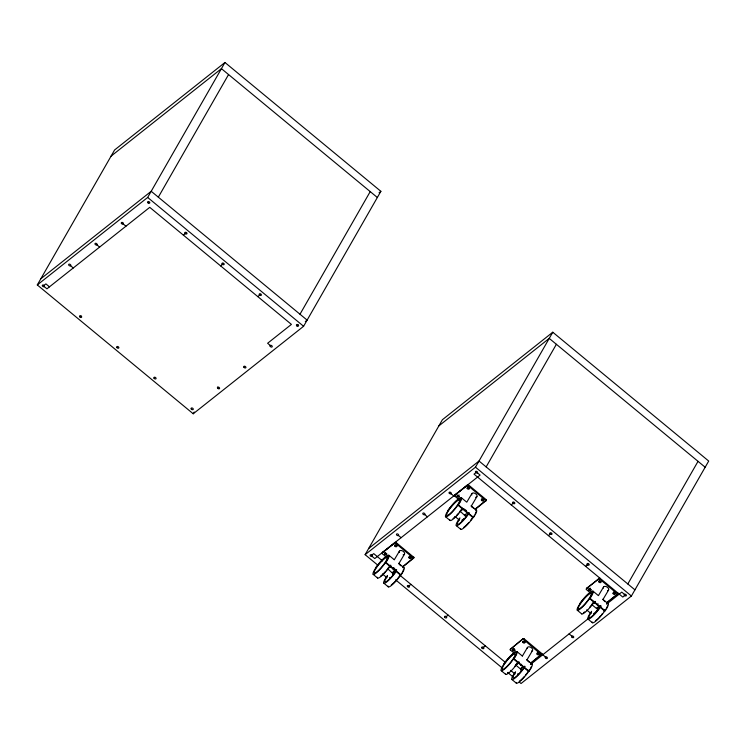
<?xml version="1.0" encoding="UTF-8"?>
<svg xmlns="http://www.w3.org/2000/svg" width="746" height="746" viewBox="0 0 746 746"><rect width="100%" height="100%" fill="white"/><g stroke="black" fill="none" stroke-linecap="round" stroke-linejoin="round"><path stroke-width="1.12" d="M403.092 566.307L413.993 557.458L395.828 542.314L382.577 552.282L382.157 553.569L385.831 556.619M530.704 663.399L542.053 653.776L524.009 638.716L523.254 638.595L510.665 649.113M297.122 326.011A1.175 0.774 29.8 0 0 298.587 325.582A1.175 0.774 29.8 0 0 296.964 324.463A1.175 0.774 29.8 0 0 296.871 325.843L297.878 324.669M37.3 284.944L114.595 149.983L224.956 62.487L380.88 191.321L303.594 326.282L193.223 413.778L37.3 284.944L147.671 197.448L224.956 62.487M158.329 197.168L228.556 74.553M193.223 413.778L194.23 412.016M299.995 314.225L370.221 191.601M377.663 565.039L365.12 554.679L442.406 419.718L552.777 332.222L708.7 461.056L631.405 596.017L521.044 683.513L519.244 682.03M382.269 553.672L382.577 552.282M382.139 553.047L395.194 542.286M402.644 567.081L413.554 558.232L395.511 543.172L395.949 542.398M413.331 557.896L413.769 557.122M413.461 558.512L413.899 557.738M459.172 499.801L454.612 496.015L455.032 494.729L468.283 484.76L486.448 499.904L475.547 508.763M454.715 496.118L455.032 494.729M365.12 554.679L475.482 467.183L552.777 332.222M454.584 495.503L467.639 484.732M475.099 509.537L486.01 500.678L467.966 485.618L468.404 484.853M486.15 466.903L556.376 344.288M485.786 500.342L486.224 499.568M485.916 500.958L486.355 500.193M513.891 652.927L510.217 649.878L510.637 648.6M510.329 649.99L510.768 649.216M510.199 649.365L523.254 638.595M541.521 654.829L523.571 639.49L524.009 638.716M541.391 654.214L541.829 653.44M589.946 592.492L586.281 589.443L586.701 588.156L599.943 578.187L599.635 579.045L617.669 594.105L606.768 602.964M586.384 589.545L586.832 588.78M586.253 588.93L599.308 578.159M617.446 593.769L617.893 593.005L618.024 593.62L607.207 602.19M617.576 594.394L618.024 593.62M627.815 583.959L698.042 461.336M394.317 559.742L399.427 551.126M393.944 567.93L393.235 569.123L393.841 568.247M398.746 563.808L404.425 554.231M471.882 493.572L466.772 502.189L461.326 497.713M466.399 510.385L465.69 511.579L466.297 510.693M471.202 506.254L476.88 496.677M517.827 663.716L518.964 661.805M522.377 656.06L527.487 647.444M526.807 660.126L532.485 650.549M593.891 603.281L595.028 601.369M598.432 595.625L603.551 586.999M598.068 603.812L597.042 604.745M602.871 599.681L608.549 590.105M468.535 512.539L464.861 515.085L465.467 514.208M524.14 666.411L520.466 668.957L521.072 668.071M592.287 603.626L595.355 601.966L591.69 604.512L596.53 608.512L597.136 607.636M393.245 573.916L387.566 568.638L391.24 566.093L389.188 567.202M392.918 568.862L393.524 567.976L396.079 570.093L392.405 572.639L396.079 570.093M465.355 516.838A4.234 0.811 -50.4 0 0 465.7 516.363L460.021 511.085L463.686 508.539L461.643 509.649M465.373 511.308L465.98 510.432L464.45 509.173M521.566 669.861L515.626 664.947L519.3 662.401L516.232 664.071M520.978 665.18L521.585 664.294L521.305 665.441M596.53 608.512L600.204 605.966M521.314 670.234L521.631 669.768A4.234 0.811 -50.4 0 0 521.911 669.339M586.701 588.156L586.72 588.669M541.96 654.055L531.152 662.625M111.061 156.147L221.431 68.66L377.345 197.494M40.834 278.771L151.205 191.284L307.119 320.118L305.3 321.563M44.014 285.392L45.907 283.89L49.469 286.837M148.081 202.893L148.706 202.399M80.587 316.621L81.211 316.127M183.385 235.13L185.913 233.134M220.583 265.865L223.11 263.87M379.061 192.766L380.88 191.321M257.78 296.6L260.307 294.605M296.871 325.843L297.505 325.34M438.881 425.882L549.242 338.395L705.166 467.229M368.655 548.506L479.016 461.019L634.939 589.853M371.834 555.117L373.727 553.625L382.605 560.955M476.526 472.134L474.008 474.13L622.798 597.07L625.325 595.075M408.407 586.356L410.925 584.36M511.206 504.865L513.724 502.869M446.229 616.597L448.122 615.096M548.403 535.6L550.921 533.604M483.427 647.332L485.32 645.831M585.601 566.335L588.118 564.34M530.415 664.537L588.165 618.76M606.89 603.915L621.754 592.128L624.43 594.338M461.625 509.201L462.343 508.809L457.895 505.126M593.294 602.628L594.012 602.236L589.564 598.553M517.239 663.063L517.957 662.672L513.5 658.998M467.201 485.506L467.966 485.618M394.746 543.051L395.511 543.172M598.87 578.933L599.635 579.045M522.806 639.369L523.571 639.49M475.482 467.183L631.405 596.017M147.671 197.448L303.594 326.282M477.421 472.871A1.175 0.774 29.8 0 0 476.629 471.332A1.175 0.774 29.8 0 0 475.538 472.199A1.175 0.774 29.8 0 0 477.421 472.871L480.088 475.071L374.772 558.567L372.095 556.357A1.175 0.774 29.8 0 1 370.212 555.686A1.175 0.774 29.8 0 1 371.303 554.819A1.175 0.774 29.8 0 1 372.095 556.357M592.995 591.14L598.339 595.56M602.796 599.243L608.139 603.663M594.758 602.852L599.597 606.852M600.25 607.393L604.708 611.077M596.595 608.428L597.695 609.333M471.127 505.816L476.47 510.227M450.192 493.003L453.764 495.95M122.381 223.268L125.943 226.215M270.285 345.473L267.609 343.263L291.416 324.398L149.75 207.341L46.951 288.833L44.275 286.623A1.175 0.774 29.8 0 1 42.391 285.951A1.175 0.774 29.8 0 1 43.492 285.084A1.175 0.774 29.8 0 1 44.275 286.623M586.636 609.892L591.093 613.576M463.089 509.425L467.928 513.425M468.581 513.966L473.039 517.64M464.926 515.001L466.026 515.906M577.301 610.247L581.749 613.93M587.988 619.087L592.445 622.761M454.967 516.465L459.424 520.148M445.632 516.819L450.09 520.503M456.319 525.66L460.776 529.334M424.754 514.609A1.175 0.774 29.8 0 0 423.97 513.071A1.175 0.774 29.8 0 0 422.87 513.938A1.175 0.774 29.8 0 0 424.754 514.609L427.43 516.819M569.095 633.876L571.772 636.086M96.943 244.875A1.175 0.774 29.8 0 0 96.15 243.345A1.175 0.774 29.8 0 0 95.059 244.203A1.175 0.774 29.8 0 0 96.943 244.875L99.61 247.085M398.429 535.488A1.175 0.774 29.8 0 0 397.637 533.95A1.175 0.774 29.8 0 0 396.546 534.817A1.175 0.774 29.8 0 0 398.429 535.488L401.096 537.689M542.762 654.746L546.333 657.692M70.609 265.753A1.175 0.774 29.8 0 0 69.816 264.215A1.175 0.774 29.8 0 0 68.725 265.082A1.175 0.774 29.8 0 0 70.609 265.753L73.285 267.963M217.618 387.221L218.513 387.957M516.931 651.584L522.284 655.995M526.732 659.678L532.085 664.099M388.871 555.266L394.224 559.687M398.672 563.361L404.024 567.781M518.694 663.287L523.533 667.288M524.186 667.829L528.644 671.512M520.531 668.864L521.631 669.768M385.44 562.68L389.897 566.363L389.179 566.746A10.006 1.921 -50.4 0 0 389.86 565.701M390.634 566.969L395.473 570.97M400.583 575.194L396.126 571.511A11.777 2.257 -50.4 0 1 388.34 580.602A11.777 2.257 -50.4 0 1 383.686 582.924L383.649 582.467A11.777 2.257 -50.4 0 1 387.463 575.418M400.304 575.586L505.676 662.653M510.572 670.337L515.029 674.011M395.585 579.847L502.217 667.959M507.597 672.407L512.978 676.846M501.237 670.691L505.695 674.365M511.933 679.522L516.381 683.205M382.512 574.019L386.969 577.702M373.177 574.373L377.635 578.057M383.873 583.204L388.321 586.888M592.231 622.033L592.259 622.49A11.777 2.257 -50.4 0 0 597.434 619.684A11.777 2.257 -50.4 0 0 605.519 609.846M516.167 682.469L516.195 682.926A11.777 2.257 -50.4 0 0 521.37 680.119A11.777 2.257 -50.4 0 0 529.455 670.281M460.562 528.597L460.59 529.054A11.777 2.257 -50.4 0 0 466.297 525.743A11.777 2.257 -50.4 0 0 474.54 515.262M449.866 519.766L449.903 520.223A11.777 2.257 -50.4 0 0 454.566 517.901A11.777 2.257 -50.4 0 0 462.343 508.809M388.106 586.151L388.134 586.608A11.777 2.257 -50.4 0 0 393.841 583.288A11.777 2.257 -50.4 0 0 402.094 572.816M377.411 577.32L377.448 577.777A11.777 2.257 -50.4 0 0 382.623 574.97A11.777 2.257 -50.4 0 0 390.699 565.132M600.017 616.532A1.175 0.774 29.8 0 1 599.448 616.83M607.486 605.929A11.777 2.257 -50.4 0 1 606.209 608.689M603.402 588.072A2.947 1.828 30.7 0 1 605.183 586.393A2.947 1.828 30.7 0 1 608.456 588.426A2.947 1.828 30.7 0 1 607.608 590.683M606.554 603.971A12.952 2.48 -50.4 0 1 608.344 603.962L608.382 604.465A12.952 2.48 -50.4 0 1 605.183 610.815L590.039 598.301A12.952 2.48 -50.4 0 0 593.238 591.951L593.201 591.447A12.952 2.48 -50.4 0 0 588.072 594.002A12.952 2.48 -50.4 0 0 579.511 604.008M603.831 600.679A1.175 0.774 29.8 0 1 604.391 600.884M604.642 601.062A1.175 0.774 29.8 0 1 605.081 601.724M600.978 581.843A1.175 0.774 29.8 0 1 599.206 580.836M598.245 606.88A2.947 1.828 30.7 0 1 597.947 606.964M594.058 603.085A2.947 1.828 30.7 0 1 594.832 602.703M605.267 609.435A10.006 1.921 -50.4 0 1 603.99 611.459M602.376 613.66A10.006 1.921 -50.4 0 1 601.49 614.779M600.567 615.86A10.006 1.921 -50.4 0 1 599.635 616.905M598.712 617.884A10.006 1.921 -50.4 0 1 597.807 618.779M596.949 619.572A10.006 1.921 -50.4 0 1 595.429 620.775M601.062 606.162A11.777 2.257 -50.4 0 1 592.977 616A11.777 2.257 -50.4 0 1 587.801 618.807L587.773 618.35A11.777 2.257 -50.4 0 1 591.587 611.3M594.012 602.236A11.777 2.257 -50.4 0 1 586.225 611.328A11.777 2.257 -50.4 0 1 581.563 613.65M593.984 601.584A10.006 1.921 -50.4 0 1 592.529 603.719M591.69 604.829A10.006 1.921 -50.4 0 1 589.881 607.03M584.733 611.934A10.006 1.921 -50.4 0 1 583.577 612.569M591.214 589.582A1.175 0.774 29.8 0 1 589.676 589.592A1.175 0.774 29.8 0 1 589.293 588.258M590.291 588.202A1.175 0.774 29.8 0 1 590.562 588.324M614.993 593.667A1.175 0.774 29.8 0 1 613.837 591.942M597.024 610.265A4.234 0.811 -50.4 0 1 596.651 610.732M595.867 611.645A4.234 0.811 -50.4 0 1 595.476 612.065M595.084 612.447A4.234 0.811 -50.4 0 1 594.721 612.792M594.068 613.324A4.234 0.811 -50.4 0 1 593.555 613.613M600.81 605.761A10.006 1.921 -50.4 0 1 593.797 614.667A10.006 1.921 -50.4 0 1 588.958 617.483L588.93 617.091A10.006 1.921 -50.4 0 1 591.401 612.196M531.422 666.374A11.777 2.257 -50.4 0 1 530.154 669.134M527.338 648.507A2.947 1.828 30.7 0 1 529.119 646.829A2.947 1.828 30.7 0 1 532.392 648.861A2.947 1.828 30.7 0 1 531.544 651.118M530.49 664.406A12.952 2.48 -50.4 0 1 532.29 664.406L532.318 664.91A12.952 2.48 -50.4 0 1 529.128 671.251L513.975 658.737A12.952 2.48 -50.4 0 0 517.174 652.386L517.137 651.883A12.952 2.48 -50.4 0 0 512.008 654.447A12.952 2.48 -50.4 0 0 503.447 664.444M527.767 661.115A1.175 0.774 29.8 0 1 528.336 661.32M528.578 661.497A1.175 0.774 29.8 0 1 529.017 662.168M525.24 642.017A1.175 0.774 29.8 0 1 523.142 641.271M522.181 667.316A2.947 1.828 30.7 0 1 521.883 667.4M518.004 663.52A2.947 1.828 30.7 0 1 518.778 663.147M529.203 669.88A10.006 1.921 -50.4 0 1 527.926 671.904M527.161 672.985A10.006 1.921 -50.4 0 1 525.426 675.214M524.513 676.305A10.006 1.921 -50.4 0 1 519.365 681.21M524.997 666.598A11.777 2.257 -50.4 0 1 516.922 676.435A11.777 2.257 -50.4 0 1 511.747 679.242L511.709 678.785A11.777 2.257 -50.4 0 1 515.523 671.736M517.957 662.672A11.777 2.257 -50.4 0 1 510.171 671.764A11.777 2.257 -50.4 0 1 505.508 674.086M517.92 662.019A10.006 1.921 -50.4 0 1 516.465 664.154M515.626 665.264A10.006 1.921 -50.4 0 1 514.74 666.374M508.669 672.379A10.006 1.921 -50.4 0 1 507.513 673.004M539.461 653.151A1.175 0.774 29.8 0 1 539.013 654.093A1.175 0.774 29.8 0 1 537.577 653.431A1.175 0.774 29.8 0 1 537.773 652.377M515.15 650.018A1.175 0.774 29.8 0 1 513.49 649.934A1.175 0.774 29.8 0 1 513.425 648.6M514.227 648.638A1.175 0.774 29.8 0 1 514.507 648.759M520.96 670.701A4.234 0.811 -50.4 0 1 520.587 671.167M518.004 673.759A4.234 0.811 -50.4 0 1 517.5 674.048M524.755 666.197A10.006 1.921 -50.4 0 1 517.743 675.102A10.006 1.921 -50.4 0 1 512.894 677.918L512.866 677.536A10.006 1.921 -50.4 0 1 515.337 672.631M475.948 511.877A11.777 2.257 -50.4 0 1 475.109 514.218M471.826 494.952A2.947 1.828 30.7 0 1 473.393 492.957A2.947 1.828 30.7 0 1 476.843 495.102A2.947 1.828 30.7 0 1 475.612 497.293M475.566 510.236A12.952 2.48 -50.4 0 1 476.675 510.534L476.713 511.038A12.952 2.48 -50.4 0 1 473.514 517.388L458.37 504.865A12.952 2.48 -50.4 0 0 461.569 498.524L461.532 498.02A12.952 2.48 -50.4 0 0 456.403 500.575A12.952 2.48 -50.4 0 0 447.842 510.581M469.635 488.154A1.175 0.774 29.8 0 1 467.975 488.07A1.175 0.774 29.8 0 1 467.91 486.728M468.712 486.774A1.175 0.774 29.8 0 1 468.992 486.896M471.892 507.233A1.175 0.774 29.8 0 1 472.973 507.634M473.328 508.063A1.175 0.774 29.8 0 1 473.412 508.296M462.222 509.854A2.947 1.828 30.7 0 1 462.874 509.359M472.321 518.032A10.006 1.921 -50.4 0 1 470.717 520.232M468.908 522.433A10.006 1.921 -50.4 0 1 463.76 527.338M469.393 512.735A11.777 2.257 -50.4 0 1 461.308 522.573A11.777 2.257 -50.4 0 1 456.132 525.38L456.104 524.923A11.777 2.257 -50.4 0 1 459.918 517.873M462.315 508.157A10.006 1.921 -50.4 0 1 460.86 510.292M460.021 511.402A10.006 1.921 -50.4 0 1 459.135 512.511M458.212 513.602A10.006 1.921 -50.4 0 1 456.347 515.626M455.452 516.521A10.006 1.921 -50.4 0 1 453.064 518.507M459.219 496.407A1.175 0.774 29.8 0 1 457.494 494.99M458.902 494.896A1.175 0.774 29.8 0 1 459.154 495.074M483.753 500.09A1.175 0.774 29.8 0 1 481.841 498.766M463.807 518.638A4.234 0.811 -50.4 0 1 463.425 519.02M463.052 519.365A4.234 0.811 -50.4 0 1 462.707 519.654M462.119 520.074A4.234 0.811 -50.4 0 1 461.709 520.232M468.553 513.304A10.006 1.921 -50.4 0 1 461.681 521.668A10.006 1.921 -50.4 0 1 457.289 524.056L457.261 523.664A10.006 1.921 -50.4 0 1 459.732 518.759M403.493 569.422A11.777 2.257 -50.4 0 1 402.654 571.762M399.371 552.497A2.947 1.828 30.7 0 1 400.938 550.501A2.947 1.828 30.7 0 1 404.388 552.646A2.947 1.828 30.7 0 1 403.157 554.847M403.11 567.781A12.952 2.48 -50.4 0 1 404.229 568.088L404.257 568.592A12.952 2.48 -50.4 0 1 401.059 574.933L385.915 562.419A12.952 2.48 -50.4 0 0 389.114 556.078L389.076 555.574A12.952 2.48 -50.4 0 0 383.948 558.129A12.952 2.48 -50.4 0 0 375.387 568.126M399.436 564.787A1.175 0.774 29.8 0 1 400.956 565.85M397.152 545.056A1.175 0.774 29.8 0 1 396.48 546.007A1.175 0.774 29.8 0 1 395.082 544.953M393.823 571.082A2.947 1.828 30.7 0 1 393.496 571.128M389.766 567.408A2.947 1.828 30.7 0 1 390.419 566.913M399.865 575.586A10.006 1.921 -50.4 0 1 397.366 578.896M396.452 579.987A10.006 1.921 -50.4 0 1 391.305 584.892M388.405 567.837A10.006 1.921 -50.4 0 1 386.68 570.065M385.757 571.147A10.006 1.921 -50.4 0 1 380.609 576.061M386.764 553.961A1.175 0.774 29.8 0 1 385.169 552.385M411.438 557.486A1.175 0.774 29.8 0 1 409.899 557.495A1.175 0.774 29.8 0 1 409.517 556.162M410.514 556.096A1.175 0.774 29.8 0 1 410.794 556.227M392.9 574.383A4.234 0.811 -50.4 0 1 392.527 574.858M389.664 577.618A4.234 0.811 -50.4 0 1 389.44 577.73M396.695 569.879A10.006 1.921 -50.4 0 1 389.682 578.784A10.006 1.921 -50.4 0 1 384.833 581.6L384.805 581.218A10.006 1.921 -50.4 0 1 387.277 576.313M592.464 592.79L592.436 592.333A11.777 2.257 -50.4 0 0 584.556 597.947A11.777 2.257 -50.4 0 0 577.078 609.51L577.115 609.976A11.777 2.257 -50.4 0 0 584.995 604.363A11.777 2.257 -50.4 0 0 592.464 592.79M591.308 594.04L591.289 593.657A10.006 1.921 -50.4 0 0 584.584 598.423A10.006 1.921 -50.4 0 0 578.234 608.26L578.262 608.652A10.006 1.921 -50.4 0 0 584.957 603.878A10.006 1.921 -50.4 0 0 591.308 594.04M516.409 653.226L516.372 652.769A11.777 2.257 -50.4 0 0 508.492 658.382A11.777 2.257 -50.4 0 0 501.023 669.955L501.051 670.412A11.777 2.257 -50.4 0 0 508.931 664.798A11.777 2.257 -50.4 0 0 516.409 653.226M515.253 654.484L515.225 654.093A10.006 1.921 -50.4 0 0 508.53 658.867A10.006 1.921 -50.4 0 0 502.17 668.696L502.198 669.087A10.006 1.921 -50.4 0 0 508.893 664.313A10.006 1.921 -50.4 0 0 515.253 654.484M460.795 499.363L460.767 498.906A11.777 2.257 -50.4 0 0 452.887 504.52A11.777 2.257 -50.4 0 0 445.418 516.083L445.446 516.54A11.777 2.257 -50.4 0 0 453.326 510.926A11.777 2.257 -50.4 0 0 460.795 499.363M459.648 500.613L459.62 500.23A10.006 1.921 -50.4 0 0 452.925 504.995A10.006 1.921 -50.4 0 0 446.565 514.833L446.593 515.216A10.006 1.921 -50.4 0 0 453.288 510.45A10.006 1.921 -50.4 0 0 459.648 500.613M388.34 556.908L388.312 556.451A11.777 2.257 -50.4 0 0 380.432 562.064A11.777 2.257 -50.4 0 0 372.963 573.637L372.991 574.094A11.777 2.257 -50.4 0 0 380.87 568.48A11.777 2.257 -50.4 0 0 388.34 556.908M387.193 558.167L387.165 557.775A10.006 1.921 -50.4 0 0 380.469 562.549A10.006 1.921 -50.4 0 0 374.11 572.378L374.138 572.769A10.006 1.921 -50.4 0 0 380.833 567.995A10.006 1.921 -50.4 0 0 387.193 558.167M624.327 595.14A1.175 0.774 29.8 0 0 626.211 595.812A1.175 0.774 29.8 0 0 625.418 594.273A1.175 0.774 29.8 0 0 624.327 595.14M587.13 564.405A1.175 0.774 29.8 0 0 589.014 565.076A1.175 0.774 29.8 0 0 588.221 563.538A1.175 0.774 29.8 0 0 587.13 564.405M549.933 533.67A1.175 0.774 29.8 0 0 551.816 534.341A1.175 0.774 29.8 0 0 551.024 532.803A1.175 0.774 29.8 0 0 549.933 533.67M512.735 502.935A1.175 0.774 29.8 0 0 514.619 503.606A1.175 0.774 29.8 0 0 513.826 502.067A1.175 0.774 29.8 0 0 512.735 502.935M444.607 617.156A1.175 0.774 29.8 0 0 446.49 617.828A1.175 0.774 29.8 0 0 445.698 616.289A1.175 0.774 29.8 0 0 444.607 617.156M481.804 647.892A1.175 0.774 29.8 0 0 483.688 648.563A1.175 0.774 29.8 0 0 482.904 647.024A1.175 0.774 29.8 0 0 481.804 647.892M407.409 586.421A1.175 0.774 29.8 0 0 409.293 587.093A1.175 0.774 29.8 0 0 408.5 585.554A1.175 0.774 29.8 0 0 407.409 586.421M545.335 657.758A1.175 0.774 29.8 0 0 547.219 658.429A1.175 0.774 29.8 0 0 546.426 656.89A1.175 0.774 29.8 0 0 545.335 657.758M571.669 636.879A1.175 0.774 29.8 0 0 573.553 637.55A1.175 0.774 29.8 0 0 572.76 636.021A1.175 0.774 29.8 0 0 571.669 636.879M449.204 493.069A1.175 0.774 29.8 0 0 451.088 493.74A1.175 0.774 29.8 0 0 450.295 492.201A1.175 0.774 29.8 0 0 449.204 493.069M222.112 263.935A1.175 0.774 29.8 0 0 223.996 264.606A1.175 0.774 29.8 0 0 223.203 263.068A1.175 0.774 29.8 0 0 222.112 263.935M184.915 233.2A1.175 0.774 29.8 0 0 186.798 233.871A1.175 0.774 29.8 0 0 186.006 232.332A1.175 0.774 29.8 0 0 184.915 233.2M147.717 202.464A1.175 0.774 29.8 0 0 149.601 203.136A1.175 0.774 29.8 0 0 148.808 201.597A1.175 0.774 29.8 0 0 147.717 202.464M259.31 294.67A1.175 0.774 29.8 0 0 261.193 295.341A1.175 0.774 29.8 0 0 260.401 293.803A1.175 0.774 29.8 0 0 259.31 294.67M116.796 347.422A1.175 0.774 29.8 0 0 118.67 348.093A1.175 0.774 29.8 0 0 117.887 346.554A1.175 0.774 29.8 0 0 116.796 347.422M79.589 316.686A1.175 0.774 29.8 0 0 81.473 317.358A1.175 0.774 29.8 0 0 80.689 315.819A1.175 0.774 29.8 0 0 79.589 316.686M270.183 346.275A1.175 0.774 29.8 0 0 272.066 346.946A1.175 0.774 29.8 0 0 271.274 345.407A1.175 0.774 29.8 0 0 270.183 346.275M217.515 388.023A1.175 0.774 29.8 0 0 219.399 388.694A1.175 0.774 29.8 0 0 218.615 387.155A1.175 0.774 29.8 0 0 217.515 388.023M121.384 223.334A1.175 0.774 29.8 0 0 123.267 224.005A1.175 0.774 29.8 0 0 122.484 222.467A1.175 0.774 29.8 0 0 121.384 223.334M191.19 408.892A1.175 0.774 29.8 0 0 193.074 409.563A1.175 0.774 29.8 0 0 192.281 408.025A1.175 0.774 29.8 0 0 191.19 408.892M153.993 378.157A1.175 0.774 29.8 0 0 155.877 378.828A1.175 0.774 29.8 0 0 155.084 377.29A1.175 0.774 29.8 0 0 153.993 378.157M243.849 367.153A1.175 0.774 29.8 0 0 245.732 367.825A1.175 0.774 29.8 0 0 244.94 366.286A1.175 0.774 29.8 0 0 243.849 367.153M598.842 581.833A1.175 0.774 29.8 0 0 600.726 582.505A1.175 0.774 29.8 0 0 599.933 580.966A1.175 0.774 29.8 0 0 598.842 581.833M613.1 593.611A1.175 0.774 29.8 0 0 614.984 594.282A1.175 0.774 29.8 0 0 614.191 592.753A1.175 0.774 29.8 0 0 613.1 593.611M588.753 589.834A1.175 0.774 29.8 0 0 590.636 590.506A1.175 0.774 29.8 0 0 589.844 588.967A1.175 0.774 29.8 0 0 588.753 589.834M522.787 642.278A1.175 0.774 29.8 0 0 524.662 642.949A1.175 0.774 29.8 0 0 523.878 641.411A1.175 0.774 29.8 0 0 522.787 642.278M537.036 654.055A1.175 0.774 29.8 0 0 538.92 654.727A1.175 0.774 29.8 0 0 538.127 653.188A1.175 0.774 29.8 0 0 537.036 654.055M512.688 650.27A1.175 0.774 29.8 0 0 514.572 650.941A1.175 0.774 29.8 0 0 513.789 649.402A1.175 0.774 29.8 0 0 512.688 650.27M467.173 488.406A1.175 0.774 29.8 0 0 469.057 489.078A1.175 0.774 29.8 0 0 468.264 487.539A1.175 0.774 29.8 0 0 467.173 488.406M481.431 500.184A1.175 0.774 29.8 0 0 483.315 500.855A1.175 0.774 29.8 0 0 482.522 499.316A1.175 0.774 29.8 0 0 481.431 500.184M457.084 496.407A1.175 0.774 29.8 0 0 458.967 497.078A1.175 0.774 29.8 0 0 458.175 495.54A1.175 0.774 29.8 0 0 457.084 496.407M394.718 545.96A1.175 0.774 29.8 0 0 396.602 546.632A1.175 0.774 29.8 0 0 395.818 545.093A1.175 0.774 29.8 0 0 394.718 545.96M408.976 557.738A1.175 0.774 29.8 0 0 410.86 558.409A1.175 0.774 29.8 0 0 410.067 556.87A1.175 0.774 29.8 0 0 408.976 557.738M384.628 553.961A1.175 0.774 29.8 0 0 386.512 554.632A1.175 0.774 29.8 0 0 385.719 553.094A1.175 0.774 29.8 0 0 384.628 553.961"/></g></svg>
